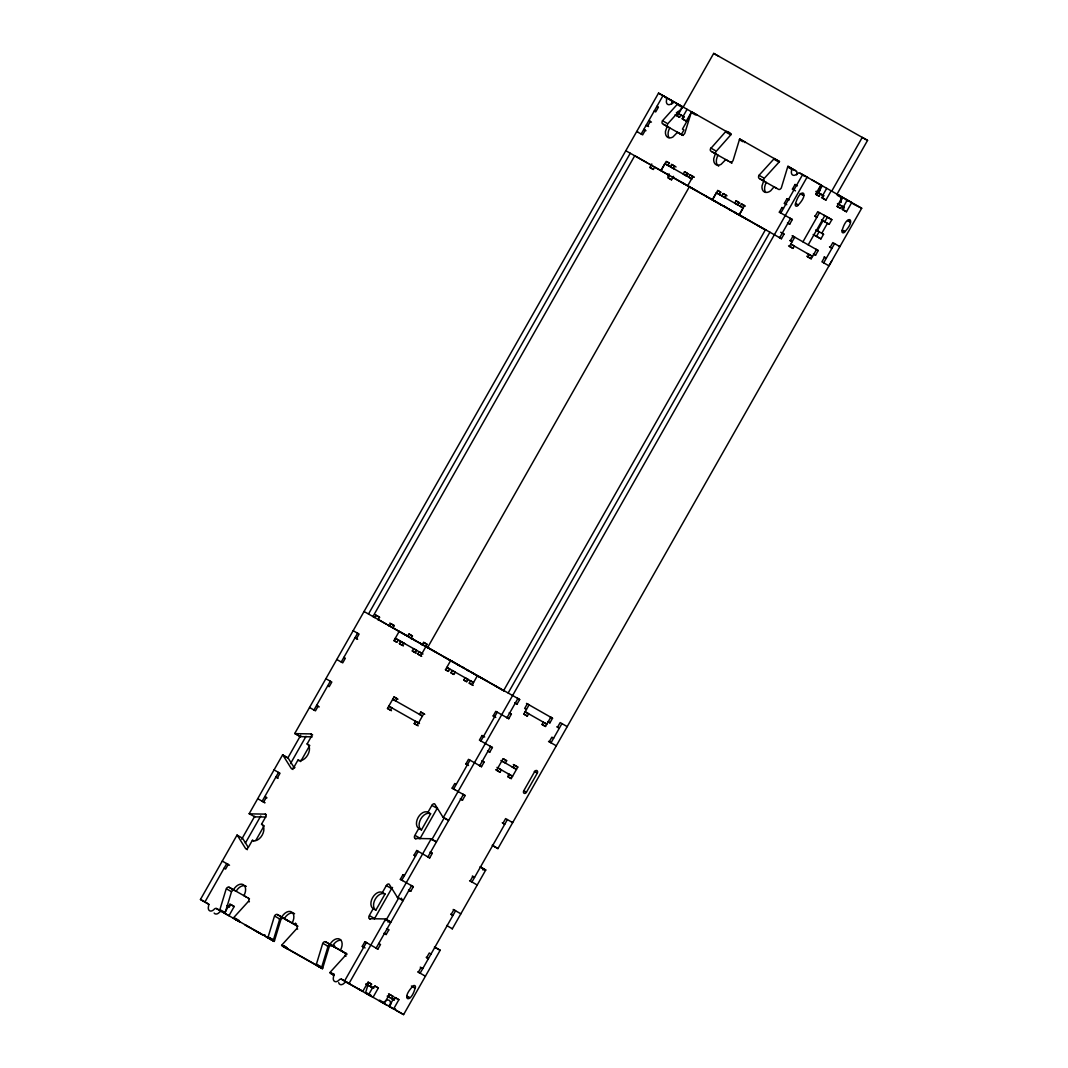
<?xml version="1.0" encoding="UTF-8"?>
<svg xmlns="http://www.w3.org/2000/svg" width="1068" height="1068" viewBox="0 0 1068 1068"><rect width="100%" height="100%" fill="white"/><g stroke="black" fill="none" stroke-linecap="round" stroke-linejoin="round"><path stroke-width="1.5" d="M248.19 847.271L242.676 838.447A2.643 1.709 -60.3 0 0 242.316 838.113L237.029 835.096L200.45 899.483L208.033 903.782A2.643 1.709 -60.3 0 1 208.567 906.105A5.3 3.418 -60.3 0 0 209.622 910.764A5.3 3.418 -60.3 0 0 214.174 909.282A2.643 1.709 -60.3 0 1 216.444 908.534L219.581 910.31A2.643 1.709 -60.3 0 0 219.888 909.616L226.242 888.71A2.643 1.709 -60.3 0 1 229.033 887.241L233.492 889.764A9.278 5.967 -60.3 0 1 243.264 884.638A9.278 5.967 -60.3 0 1 243.891 895.638L246.534 897.147M249.485 898.829L234.319 890.245A2.643 1.709 -60.3 0 0 231.516 891.713L225.174 912.619A2.643 1.709 -60.3 0 1 224.854 913.314L216.444 908.534M297.758 926.116L282.579 917.532A2.643 1.709 -60.3 0 0 279.776 919.001L273.435 939.907A2.643 1.709 -60.3 0 1 273.128 940.601L267.841 937.584A2.643 1.709 -60.3 0 0 268.148 936.89L274.503 915.984A2.643 1.709 -60.3 0 1 277.293 914.528L281.752 917.038A9.278 5.967 -60.3 0 1 291.537 911.925A9.278 5.967 -60.3 0 1 292.151 922.926L294.795 924.434A9.278 5.967 -60.3 0 0 295.476 923.059M270.364 938.051A2.643 1.709 -60.3 0 0 271.032 939.653L274.169 941.415A2.643 1.709 -60.3 0 0 274.476 940.721L280.817 919.815A2.643 1.709 -60.3 0 1 283.621 918.36L280.977 916.851M346.019 953.404L330.84 944.82A2.643 1.709 -60.3 0 0 328.05 946.288L321.695 967.194A2.643 1.709 -60.3 0 1 321.388 967.888L316.101 964.871A2.643 1.709 -60.3 0 0 316.408 964.177L322.763 943.271A2.643 1.709 -60.3 0 1 325.553 941.802L330.012 944.326A9.278 5.967 -60.3 0 1 339.798 939.199A9.278 5.967 -60.3 0 1 340.412 950.213L343.055 951.708M282.993 945.727A2.657 1.709 -60.3 0 0 282.673 946.208L322.429 968.703A2.643 1.709 -60.3 0 0 322.736 968.009L329.091 947.102A2.643 1.709 -60.3 0 1 331.881 945.634L329.678 944.379M368.206 984.069L365.723 992.279A2.643 1.709 -60.3 0 1 365.403 992.973L386.736 1005.055M807.929 177.608L799.011 172.682L796.127 174.551A5.3 3.418 -60.3 0 1 792.282 174.751A5.3 3.418 -60.3 0 1 791.642 170.399L791.495 168.424L787.97 166.301A2.643 1.709 -60.3 0 0 787.663 166.995L781.322 187.901A2.657 1.709 -60.3 0 1 778.519 189.37L764.488 181.453A2.643 1.709 -60.3 0 1 764.314 178.316L779.026 162.136A2.643 1.709 -60.3 0 0 779.466 161.522L739.71 139.014A2.643 1.709 -60.3 0 0 739.403 139.708L733.048 160.614A2.643 1.709 -60.3 0 1 730.258 162.082L732.021 163.084M731.406 162.75L716.227 154.179A2.657 1.709 -60.3 0 1 715.667 151.936L730.766 134.862C732.328 133.66 726.053 130.082 725.479 131.845L710.394 148.933A2.657 1.709 -60.3 0 0 710.941 151.162L715.4 153.685L713.731 158.651A9.292 5.981 -60.3 0 0 721.034 164.405L725.799 159.559L728.443 161.068M265.892 817.047L254.945 816.86L249.178 813.709L282.593 754.876L287.879 757.893A2.643 1.709 -60.3 0 1 288.253 758.227L294.448 768.159M312.243 736.853L300.508 736.64A2.643 1.709 -60.3 0 1 300.028 736.506L294.755 733.489L658.529 93.116L666.125 97.415L666.646 99.738A5.3 3.418 -60.3 0 0 667.286 104.09A5.3 3.418 -60.3 0 0 671.145 103.89L674.522 102.168M204.909 902.006L226.723 863.611L229.54 865.213M278.521 772.418L262.167 801.214L264.984 802.816M313.979 710.02L330.332 681.224M341.239 662.013L357.593 633.217M368.5 614.02L630.267 153.245M641.174 134.034L662.988 95.639L682.946 106.947L667.794 123.741A2.643 1.709 -60.3 0 0 667.967 126.892L683.146 135.462M241.702 839.181L254.691 816.312M287.679 758.24L300.749 735.238M257.708 798.69L263.649 802.055L266.266 797.449L264.784 796.608L266.987 797.863M245.346 843.133L260.766 815.979M290.509 763.633L306.022 736.319M249.178 813.709A2.643 1.709 -60.3 0 0 249.658 813.856L265.305 814.123A2.643 1.709 -60.3 0 1 265.478 817.26L261.553 824.176A9.278 5.967 -60.3 0 1 262.167 835.176A9.278 5.967 -60.3 0 1 252.395 840.302L248.457 847.218A2.643 1.709 -60.3 0 1 245.667 848.686L237.403 835.43A2.643 1.709 -60.3 0 0 237.029 835.096M282.593 754.876A2.643 1.709 -60.3 0 1 282.967 755.21L291.244 768.466A2.643 1.709 -60.3 0 0 294.034 766.998L297.959 760.082A9.278 5.967 -60.3 0 0 307.744 754.969A9.278 5.967 -60.3 0 0 307.117 743.955L311.042 737.053A2.643 1.709 -60.3 0 0 310.868 733.903L295.222 733.636A2.643 1.709 -60.3 0 1 294.755 733.489M378.059 619.881L379.554 617.251L376.029 615.235L374.721 617.544L372.959 616.543L634.726 155.754L647.635 163.124M255.799 840.463L264.197 825.684M300.602 761.591L309.76 745.464L307.117 743.955M678.273 111.299L676.031 115.251L679.555 117.266L680.863 114.957L684.081 116.799L682.772 119.095L686.297 121.111L691.53 111.886M229.006 905.304L224.507 913.207L240.1 922.071L235.641 919.548M678.113 114.743L682.599 106.84M683.16 107.16L713.691 53.4L867.55 140.402L837.018 194.162M227.15 905.544L229.38 906.812L230.688 904.503L234.199 906.505L228.966 915.73L221.73 911.538A2.643 1.709 -60.3 0 0 219.447 912.286A5.3 3.418 -60.3 0 1 214.147 913.073M389.206 626.235L390.701 623.605L394.226 625.608L392.917 627.917L389.58 626.022M651.8 163.965L649.838 167.422L653.362 169.425L654.671 167.129L669.342 175.486L668.034 177.795L671.558 179.798L673.521 176.34M682.586 117.266L687.058 109.363M689.447 116.799L682.465 129.095L683.961 129.936L681.344 134.541M396.615 642.095L393.972 640.6L399.205 631.375L406.254 635.393M691.637 178.81L664.897 163.684L660.972 170.6L666.205 161.388L669.182 163.057L667.874 165.366M398.257 639.972L396.949 642.269L393.972 640.6M403.384 645.926L399.419 643.67L400.727 641.374L404.692 643.63M673.321 168.45L674.629 166.141L671.652 164.459L670.344 166.768L674.749 169.278M667.754 176.127L669.062 173.83M403.704 643.056L402.396 645.352L399.419 643.67M410.926 638.611L412.422 635.981L408.897 633.978L407.589 636.274L392.917 627.917M416.266 653.216L412.301 650.959L413.61 648.65L416.253 650.158M686.364 175.833L687.044 176.22L686.19 175.726L687.498 173.417L684.535 171.748L683.226 174.044L685.87 175.553M416.587 650.332L415.278 652.628L412.301 650.959M422.074 644.979L423.582 642.335L427.093 644.351L425.785 646.647L427.547 647.662L689.314 186.873L674.362 178.343M421.713 656.286L417.748 654.03L419.056 651.734L423.021 653.99M693.826 177.008L689.981 174.818L688.673 177.128L691.971 179.01M391.449 710.714L387.484 708.458L394.025 696.937L397.002 698.619L395.694 700.915M692.945 176.5L687.712 185.712L694.761 189.73M391.769 707.83L390.461 710.14L387.484 708.458M418.189 725.84L414.224 723.57L415.545 721.274L419.497 723.53M414.224 723.57L417.201 725.252L423.742 713.731L420.779 712.062L419.47 714.359L422.1 715.867M721.341 204.963L712.476 199.716L717.709 190.504L720.686 192.187L719.378 194.483M448.119 671.225L445.476 669.716L450.723 660.491L457.758 664.51M712.476 199.716L716.401 192.801L743.154 207.926L739.216 214.842L746.265 218.847M449.761 669.089L448.453 671.398L445.476 669.716M453.566 674.295L450.936 672.787L452.245 670.49L454.875 671.999M724.825 197.567L726.133 195.257L723.156 193.575L721.848 195.885L726.253 198.394M455.208 672.173L453.9 674.469L450.936 672.787M466.449 681.584L463.806 680.076L465.114 677.766L467.757 679.275M738.575 205.35L737.694 204.842L739.016 202.546L736.039 200.864L734.731 203.16L737.374 204.669M468.091 679.448L466.783 681.758L463.806 680.076M473.217 685.416L469.252 683.146L470.561 680.85L473.204 682.359M739.216 214.842L744.463 205.617L741.486 203.935L740.177 206.244L743.261 208.006M431.579 839.234L435.971 841.744A2.643 1.709 -60.3 0 1 436.452 841.891L431.178 838.874L397.75 897.707A2.643 1.709 -60.3 0 1 397.389 897.36L389.112 884.117A2.643 1.709 -60.3 0 0 386.322 885.586L382.397 892.488A9.278 5.967 -60.3 0 0 372.612 897.614A9.278 5.967 -60.3 0 0 373.226 908.628L369.301 915.53A2.643 1.709 -60.3 0 0 369.488 918.68L370.356 919.174M448.24 820.157A2.657 1.709 -60.3 0 0 448.6 820.504L443.327 817.487A2.657 1.709 -60.3 0 1 442.953 817.154L434.689 803.897A2.643 1.709 -60.3 0 0 431.886 805.365L427.961 812.281A9.278 5.967 -60.3 0 0 418.175 817.407A9.278 5.967 -60.3 0 0 418.803 828.408L414.878 835.323A2.643 1.709 -60.3 0 0 415.051 838.46L415.933 838.967M373.226 908.628L375.869 910.123L385.027 893.996L382.397 892.488M418.803 828.408L421.446 829.916L430.604 813.789L427.961 812.281M503.709 690.462L765.476 229.673M374.374 918.974A2.643 1.709 -60.3 0 1 374.588 918.547L391.596 888.589A2.643 1.709 -60.3 0 1 392.557 887.468M419.938 838.767A2.643 1.709 -60.3 0 1 420.151 838.327L437.172 808.383A2.643 1.709 -60.3 0 1 437.439 807.969M365.082 947.93L362.279 946.328L364.896 941.722L377.885 949.105L380.502 944.499L378.739 943.485M402.543 880.579L400.34 879.324L402.956 874.719L404.438 875.56M414.958 855.642L414.077 855.134L416.707 850.529L429.683 857.911L432.3 853.292L430.537 852.291M454.794 789.639L452.151 788.131L454.768 783.525L456.25 784.366M468.532 765.449L465.888 763.94L468.505 759.335L481.494 766.704L484.111 762.098L482.349 761.097M483.524 736.373L482.028 735.532L479.412 740.137L492.401 747.507L489.785 752.112L487.555 750.857M495.792 717.442L493.162 715.947L495.779 711.341L508.755 718.711L511.372 714.105L509.623 713.104M780.227 212.652L779.346 212.158L781.963 207.552L783.458 208.393M786.729 204.669L784.366 203.321L786.982 198.715L788.464 199.556M795.513 190.878L792.443 189.116L795.059 184.51L796.541 185.351M344.564 980.971L366.377 942.563M401.822 880.165L418.189 851.37M453.633 788.972L469.987 760.176M480.894 740.978L497.261 712.169M508.168 692.972L769.921 232.197M780.828 212.999L802.642 174.591M349.022 983.481L385.601 919.094L390.888 922.098A2.657 1.709 -60.3 0 0 390.407 921.964L386.002 919.455M443.327 817.487L807.101 177.114M385.815 920.656L398.805 897.788M431.806 839.715L444.048 818.155M795.567 203.588C800.279 186.593 810.385 192.36 798.21 205.083A1.989 1.522 -60.5 0 1 795.9 206.057A1.989 1.522 -60.5 0 1 795.567 203.574L798.21 205.083L795.834 203.748M376.123 948.104L411.567 885.706M427.921 856.896L463.379 794.499M479.732 765.703L490.639 746.505M507.006 717.709L517.9 698.512M779.667 237.723L790.574 218.526M383.946 933.245L386.175 934.513L388.792 929.908L387.03 928.893M408.483 890.058L410.713 891.313L413.329 886.707L400.34 879.324M460.281 798.851L462.511 800.119L465.127 795.513L452.151 788.131M514.816 702.864L517.045 704.119L519.662 699.513L364.054 611.497M779.199 237.47L781.429 238.725L784.045 234.119L782.283 233.118M787.49 222.878L789.719 224.133L792.336 219.527L779.346 212.158M358.354 988.821L362.813 991.344L368.046 982.133L371.571 984.135L370.262 986.445L365.803 983.922L373.493 988.287L374.801 985.978L378.326 987.98L373.092 997.205L368.634 994.682L373.119 986.779M800.399 173.323L820.891 184.978L815.658 194.189L819.183 196.205L820.491 193.895L823.722 195.738L822.413 198.047L825.938 200.05L831.171 190.838L861.689 208.233L497.915 848.606L492.628 845.589A2.643 1.709 -60.3 0 1 492.255 845.255L496.66 847.765M817.794 193.708L822.28 185.805M822.253 196.232L826.712 188.315M523.987 714.185L527.338 716.081L528.647 713.771L525.296 711.889M788.558 245.867L793.017 248.39L794.325 246.081L790.987 244.198M495.645 769.708L500.091 772.231L501.399 769.921L496.954 767.411M500.091 772.231L496.58 770.215L503.121 758.707L506.646 760.71L505.338 763.019L500.879 760.496M802.936 241.835L819.516 212.652M808.222 244.852L824.803 215.669M509.036 774.273L507.727 776.583L511.252 778.585L517.793 767.064L514.269 765.062L512.96 767.358M816.499 236.375L819.089 231.756M827.38 217.164L824.79 221.784L823.001 220.769L817.354 230.768L819.116 231.769M543.318 722.142L542.01 724.438L545.521 726.454L550.781 717.242M808.997 254.451L807.688 256.747L811.213 258.763L816.459 249.552M839.088 204.095L842.826 197.513M813.162 234.493L820.932 238.885L823.548 234.279L821.786 233.265L827.46 223.292L829.222 224.293L831.838 219.688L817.754 211.651L815.138 216.257L816.9 217.258L814.67 216.003M384.039 1002.665L379.634 1000.155A2.643 1.709 -60.3 0 0 379.193 1000.769L384.213 1003.546L389.446 994.335L392.971 996.337L391.662 998.633L394.039 999.995L395.347 997.686L398.871 999.701L393.638 1008.913M837.245 206.511L840.583 208.393L841.891 206.097L844.267 207.446L842.959 209.755L846.483 211.758L851.717 202.546M547.67 721.581L549.9 722.849L552.53 718.243L527.285 703.852L524.668 708.458L526.431 709.459M813.362 253.89L815.592 255.159L818.208 250.539L792.977 236.161L790.36 240.767L792.109 241.768L789.893 240.514M393.865 1009.073L389.179 1006.39L393.665 998.5M842.799 207.94L847.258 200.023M412.502 986.632C400.34 999.354 410.432 1005.121 415.145 988.14A1.989 1.522 -60.5 0 0 414.811 985.657A1.989 1.522 -60.5 0 0 412.502 986.632L415.145 988.14L411.394 986.004M507.393 819.597L471.949 881.994L469.573 880.646M523.761 790.801L534.654 771.603A1.989 1.522 -60.5 0 1 536.964 770.629A1.989 1.522 -60.5 0 1 537.297 773.099L526.39 792.309A1.989 1.522 -60.5 0 1 524.094 793.284A1.989 1.522 -60.5 0 1 523.761 790.801L526.39 792.309L524.161 791.041M561.928 723.597L551.021 742.794L548.511 741.379M823.695 262.821L834.589 243.624M842.225 230.181C846.937 213.186 857.043 218.967 844.868 231.689A1.989 1.522 -60.5 0 1 842.572 232.664A1.989 1.522 -60.5 0 1 842.225 230.181L844.868 231.689L842.639 230.421M831.692 261.033L828.968 265.825L821.933 261.82L824.549 257.201L826.312 258.216L824.082 256.947M395.36 1008.713A2.643 1.709 -60.3 0 0 396.014 1010.315L403.611 1014.6L440.19 950.213L434.903 947.196A2.643 1.709 -60.3 0 0 434.422 947.049M447.051 925.809A2.643 1.709 -60.3 0 1 446.691 925.475L452.338 928.813L485.753 869.993L480.48 866.976A2.643 1.709 -60.3 0 0 479.999 866.829M677.659 103.93L662.507 120.737A2.643 1.709 -60.3 0 0 662.681 123.875L667.14 126.398L665.471 131.377A9.292 5.981 -60.3 0 0 672.773 137.118L677.539 132.272L680.183 133.78M776.703 188.355L774.06 186.847L770.642 190.825A9.278 5.981 -60.3 0 1 762.005 185.939L763.66 180.973L759.201 178.449A2.643 1.709 -60.3 0 1 759.028 175.299L773.753 159.132A2.643 1.709 -60.3 0 0 774.18 158.505L779.466 161.522M248.35 898.161A2.643 1.709 -60.3 0 1 248.524 901.299L233.812 917.479A2.657 1.709 -60.3 0 0 233.371 918.106L238.658 921.11A2.657 1.709 -60.3 0 1 239.085 920.482L234.693 917.973M296.61 925.449A2.643 1.709 -60.3 0 1 296.784 928.586L282.072 944.766A2.643 1.709 -60.3 0 0 281.632 945.38L286.918 948.397A2.643 1.709 -60.3 0 1 287.239 947.917M344.871 952.723A2.643 1.709 -60.3 0 1 345.044 955.873L330.332 972.04A2.643 1.709 -60.3 0 0 329.892 972.668L334.297 975.177M678.714 105.118L679.809 105.171M803.697 175.779L804.791 175.833M847.725 200.864L848.82 200.931M852.998 203.881L861.689 208.233M415.051 838.46L430.698 838.727A2.643 1.709 -60.3 0 1 431.178 838.874M482.669 869.806L485.286 869.846A2.643 1.709 -60.3 0 1 485.753 869.993M369.488 918.68L385.121 918.947A2.657 1.709 -60.3 0 1 385.601 919.094M387.804 921.911L390.407 921.964M409.952 637.462L412.916 639.145L407.402 636.181M684.575 183.963L681.945 182.468M723.543 205.977L726.173 207.486M736.079 213.093L733.449 211.584M731.246 210.57L728.603 209.061M422.821 644.752L420.178 643.243M474.325 673.868L471.682 672.359M469.479 671.345L466.836 669.836M668.248 98.643L731.206 134.234M812.014 179.958L820.891 184.978M837.833 194.656L842.292 197.179L837.058 206.391L840.583 208.393M851.957 202.706L842.559 197.42A2.643 1.709 -60.3 0 0 842.251 198.114L841.37 197.607M820.197 190.718L818.715 189.877L821.332 185.271L831.732 191.159L862.263 137.398L867.55 140.402M676.404 112.434L684.081 116.799M823.722 195.738L815.952 191.346L819.29 193.228M844.267 207.446L837.432 203.574L839.835 204.949M675.096 114.743L679.555 117.266M681.838 118.588L686.297 121.111M815.845 194.309L819.183 196.205M821.479 197.527L825.938 200.05M842.025 209.235L846.483 211.758M792.443 189.116L793.925 189.957M800.092 193.468L803.657 195.484L801.027 193.976M848.099 220.822L850.328 222.091L847.685 220.582M824.069 215.282L831.838 219.688M821.452 219.901L829.222 224.293M784.366 203.321L785.848 204.162M815.778 229.874L823.548 234.279M790.106 218.273L792.336 219.527M838.767 246L839.875 246.628L832.84 242.61L830.21 247.229L831.972 248.23L829.476 246.801M792.149 235.694L794.739 237.176L789.492 246.374L793.017 248.39M815.979 249.285L818.208 250.539M780.708 232.237L784.045 234.119M625.808 150.721L781.429 238.725M807.341 253.517L812.534 256.467L790.814 244.078M689.18 186.807L765.689 230.047M650.011 167.542L653.362 169.425M668.208 177.915L671.558 179.798M806.754 256.24L811.213 258.763M375.095 614.727L379.554 617.251M389.767 623.098L394.226 625.608M409.084 634.098L412.422 635.981M423.756 642.455L427.093 644.351M517.433 698.245L519.662 699.513M414.638 640.293L416.119 641.134M421.793 644.378L503.922 690.836L498.262 687.592M526.457 703.398L529.061 704.867L523.814 714.078L527.338 716.081M550.3 716.975L552.53 718.243M556.802 726.787L559.312 728.202L557.549 727.201L560.166 722.595L567.215 726.614M422.034 653.416L395.28 638.29L399.512 640.693M473.538 682.532L446.798 667.407L449.615 669.022M544.253 722.689L546.843 724.157L525.136 711.782M417.748 654.03L420.725 655.712L425.958 646.5L432.994 650.519M469.252 683.146L472.23 684.828L477.463 675.617L484.498 679.635M542.184 724.558L545.521 726.454M509.156 712.837L511.372 714.105M353.148 630.694L359.088 634.058L356.472 638.664L354.976 637.823L357.62 639.332M506.526 717.456L508.755 718.711M493.162 715.947L494.644 716.788M343.856 657.407L345.338 658.248L342.721 662.854L336.78 659.503M490.172 746.252L492.401 747.507M534.334 771.43L537.297 773.099L534.654 771.603M503.295 758.814L506.646 760.71M513.334 764.541L517.793 767.064M422.434 716.041L392.717 699.246L395.534 700.848M511.746 766.69L516.498 769.374L501.826 761.017M418.509 722.956L388.792 706.148L391.609 707.764M507.821 773.606L512.573 776.289L497.902 767.919M481.882 760.843L484.111 762.098M507.901 776.69L511.252 778.585M325.873 678.701L331.814 682.051L329.198 686.671L327.716 685.83M479.265 765.449L481.494 766.704M465.888 763.94L467.37 764.781M309.52 707.497L315.461 710.861L318.077 706.255L316.595 705.414L319.225 706.909M462.911 794.245L465.127 795.513M511.559 821.973L512.68 822.614L505.631 818.595L503.015 823.201L504.777 824.202L502.267 822.774M430.07 852.037L432.3 853.292M472.336 876.12L474.566 877.389L472.804 876.387L470.187 880.993L477.236 885.012M274.062 769.894L280.016 773.259L277.4 777.864L275.904 777.023L278.107 778.278M427.454 856.643L429.683 857.911M414.077 855.134L415.572 855.975M411.1 885.439L413.329 886.707M453.206 909.455L455.582 910.79L420.138 973.188L417.762 971.84M450.736 914.141L452.966 915.396L451.203 914.395L453.82 909.789L460.869 913.808M386.563 928.639L388.792 929.908M426.199 957.342L428.428 958.597L426.666 957.595L429.283 952.99L431.045 953.991M420.258 967.154L422.754 968.583L420.992 967.581L418.376 972.187L425.424 976.205L424.53 975.698M222.264 861.088L228.205 864.453L225.588 869.058L224.106 868.217M375.656 947.837L377.885 949.105M362.279 946.328L363.761 947.169M281.098 916.905L297.652 926.263M329.491 944.272L345.912 953.55A2.643 1.709 -60.3 0 1 346.579 954.819M407.469 996.471L409.698 997.739L407.055 996.23M407.309 996.764L408.417 997.392M229.753 903.995L234.199 906.505M368.233 982.253L371.571 984.135M374.975 986.098L378.326 987.98M388.512 993.814L392.971 996.337M394.412 997.178L398.871 999.701M394.039 999.995L387.203 996.124L389.58 997.472M233.371 918.106L273.128 940.601M281.632 945.38L321.388 967.888M329.892 972.668L333.029 974.443A2.643 1.709 -60.3 0 1 333.55 976.766A5.3 3.418 -60.3 0 0 334.618 981.425A5.3 3.418 -60.3 0 0 339.157 979.943A2.643 1.709 -60.3 0 1 341.426 979.196L349.85 983.975M249.512 927.438L245.053 924.915L259.497 933.125M254.211 930.108L262.621 934.9A2.643 1.709 -60.3 0 0 264.343 934.647M331.374 972.868A2.643 1.709 -60.3 0 0 330.933 973.495L333.803 975.111M346.272 982.186L370.689 995.99A2.643 1.709 -60.3 0 0 370.996 995.296L366.604 992.786M384.48 1003.786L387.617 1005.562A2.643 1.709 -60.3 0 0 389.887 1004.814A5.3 3.418 -60.3 0 1 390.995 1003.84M737.868 204.949L738.549 205.336M733.943 211.864L735.318 212.639M672.8 177.301L674.175 178.089M682.439 182.748L683.814 183.522M719.472 203.908L720.833 204.682M724.304 206.431L725.679 207.205M729.097 209.341L730.472 210.129M462.551 667.206L463.912 667.981M472.189 672.653L473.551 673.427M411.046 638.09L412.408 638.864M420.685 643.523L422.047 644.311M457.705 664.683L459.066 665.457M467.343 670.13L468.705 670.904M713.691 53.4L718.978 56.417M787.97 166.301L795.513 170.586M739.71 139.014L744.997 142.031A2.643 1.709 -60.3 0 0 744.743 142.551M696.736 114.743L691.45 111.726L684.788 133.326A2.643 1.709 -60.3 0 1 681.998 134.795L682.879 135.302M658.529 93.116L672.319 100.979M739.403 139.708L742.928 141.724M774.62 159.626L779.026 162.136M788.544 167.502L792.069 169.505M837.846 195.604L838.727 196.112M839.608 196.605L840.489 197.113M692.238 113.061L695.535 114.943M726.36 132.352L730.766 134.862M678.1 105.064L682.505 107.574M677.446 113.034L679.635 114.276M795.059 184.51L797.422 185.845M657.755 106.893L656.873 106.386L658.369 107.227L655.752 111.846L654.257 111.005L655.138 111.499M759.028 175.299L763.433 177.809M662.507 120.737L666.913 123.247M710.767 148.025L715.173 150.521M711.822 151.669L718.043 155.194A9.265 5.967 -60.3 0 0 717.282 164.886L718.657 166.194M760.082 178.943L766.303 182.468A9.265 5.967 -60.3 0 0 765.542 192.173M663.562 124.382L669.783 127.906A9.265 5.967 -60.3 0 0 669.022 137.598M678.113 132.712L682.225 135.049M786.982 198.715L789.185 199.97M651.453 122.099L648.81 120.604L650.292 121.445L647.675 126.051L646.193 125.21L648.556 126.545M781.963 207.552L782.844 208.046M645.993 130.683L643.79 129.428L645.272 130.269L642.656 134.875L636.715 131.524L637.77 132.125M813.656 234.76L820.932 238.885M787.957 223.132L789.719 224.133M717.709 190.504L720.793 192.253M723.156 193.575L727.014 195.764M736.039 200.864L739.884 203.04M741.486 203.935L745.344 206.124M667.086 161.882L669.516 163.27M671.652 164.459L676.057 166.968M684.535 171.748L688.713 174.124M689.981 174.818L694.16 177.208M716.401 192.801L720.633 195.217M664.897 163.684L669.129 166.101M813.829 254.144L815.592 255.159M747.48 219.527L749.242 220.529M674.669 178.369L672.239 176.981M695.976 190.411L697.724 191.412M735.265 212.812L742.3 216.831M757.052 225.134L758.814 226.136M760.015 226.816L765.743 230.074M649.117 163.965L652.641 165.967M705.548 196.018L707.31 197.019M708.511 197.7L715.56 201.718M464.42 668.274L461.576 666.659M485.713 680.303L487.475 681.317M495.285 685.923L497.047 686.924M434.209 651.186L435.971 652.188M443.781 656.793L445.543 657.808M446.758 658.475L453.793 662.494M459.574 665.751L456.73 664.136M473.498 673.601L480.547 677.619M378.246 619.547L385.882 623.899M387.364 624.74L389.713 626.075M412.595 639.131L422.26 644.645M515.283 703.118L517.045 704.119M548.151 721.848L549.9 722.849M553.638 738.188L551.876 737.187L549.259 741.793L556.308 745.811M482.028 735.532L484.672 737.027M420.779 712.062L424.73 714.318M394.025 696.937L397.99 699.193M488.023 751.111L489.785 752.112M460.762 799.118L462.511 800.119M310.868 733.903L312.63 734.904M431.886 805.365L436.291 807.875M442.953 817.154L447.358 819.663M296.103 734.143L300.508 736.64M297.959 760.082L299.28 760.843M480.88 867.336L485.286 869.846M282.967 755.21L287.372 757.719M415.759 835.817L420.151 838.327M294.034 766.998L294.915 767.505M292.125 768.96L293.006 769.467M416.707 850.529L417.575 851.036M402.956 874.719L403.837 875.226M263.649 802.055L264.53 802.549M408.951 890.311L410.713 891.313M265.305 814.123L266.186 814.63M386.322 885.586L390.728 888.095M397.389 897.36L403.036 900.711A2.643 1.709 -60.3 0 1 402.663 900.377L401.288 898.175M261.553 824.176L262.875 824.937M252.395 840.302L253.717 841.063M435.303 947.556L439.709 950.066A2.643 1.709 -60.3 0 1 440.19 950.213M370.182 916.037L374.588 918.547M246.548 849.18L247.429 849.687M384.413 933.512L386.175 934.513M364.896 941.722L367.098 942.977M325.553 941.802L332.655 945.834A9.278 5.967 -60.3 0 1 341.012 940.24M345.752 953.23L346.633 953.737M277.293 914.528L284.395 918.547A9.278 5.967 -60.3 0 1 294.581 913.701M336.34 948.157L333.697 946.649A9.278 5.967 -60.3 0 1 334.524 945.367M344.096 952.536L346.793 954.044M229.033 887.241L236.135 891.259A9.278 5.967 -60.3 0 1 246.321 886.413M285.436 919.374L288.08 920.87M297.158 925.996L295.836 925.248A9.278 5.967 -60.3 0 0 296.517 923.887M323.644 943.778L328.05 946.288M345.044 955.873L345.925 956.367M275.384 916.491L279.776 919.001M296.784 928.586L297.665 929.093M327.329 946.101L328.21 946.595M227.124 889.203L231.516 891.713M248.524 901.299L249.405 901.806M279.068 918.814L279.95 919.321M370.262 986.445L373.493 988.287M227.217 905.584L229.38 906.812M316.408 964.177L320.814 966.687M332.976 973.549L333.857 974.056M268.148 936.89L272.554 939.399M283.834 945.767L286.464 947.276M318.331 965.499L322.736 968.009M332.255 973.362L334.017 974.376M219.888 909.616L224.293 912.112M270.07 938.211L274.476 940.721M283.113 945.58L285.757 947.089M341.426 979.196L362.813 991.344M389.179 1006.39L403.611 1014.6M322.429 968.703L317.143 965.686A2.643 1.709 -60.3 0 0 317.45 964.991M330.933 973.495L334.017 975.244M261.74 934.393L257.348 931.883A2.643 1.709 -60.3 0 0 258.443 931.95M266.626 937.143L274.169 941.415M282.673 946.208L287.959 949.212M200.45 899.483L209.048 904.369M845.696 199.195L846.31 200.103M671.398 100.419L671.932 102.755A5.3 3.418 -60.3 0 0 671.665 104.197M841.077 197.78L840.409 196.178L837.285 194.403A2.643 1.709 -60.3 0 0 837.032 194.923M497.915 848.606A2.643 1.709 -60.3 0 1 497.541 848.259M452.338 928.813A2.643 1.709 -60.3 0 1 451.964 928.479M269.189 937.717A2.643 1.709 -60.3 0 1 268.882 938.412L265.745 936.636A2.643 1.709 -60.3 0 1 265.078 935.034M390.741 1007.298A2.643 1.709 -60.3 0 1 390.207 1004.975A5.3 3.418 -60.3 0 0 389.152 1000.315A5.3 3.418 -60.3 0 0 384.6 1001.797A2.643 1.709 -60.3 0 1 382.331 1002.545M346.713 982.2A2.643 1.709 -60.3 0 0 344.443 982.947A5.3 3.418 -60.3 0 1 338.663 982.627M254.945 816.86A2.643 1.709 -60.3 0 1 254.464 816.713M375.869 910.123A9.278 5.967 -60.3 0 1 375.255 899.122A9.278 5.967 -60.3 0 1 385.027 893.996M421.446 829.916A9.278 5.967 -60.3 0 1 420.819 818.902A9.278 5.967 -60.3 0 1 430.604 813.789M841.237 202.453A5.3 3.418 -60.3 0 1 840.943 198.501M793.017 169.825A2.643 1.709 -60.3 0 1 793.257 169.318L796.768 171.441L796.915 173.417A5.3 3.418 -60.3 0 0 796.648 174.858"/></g></svg>
